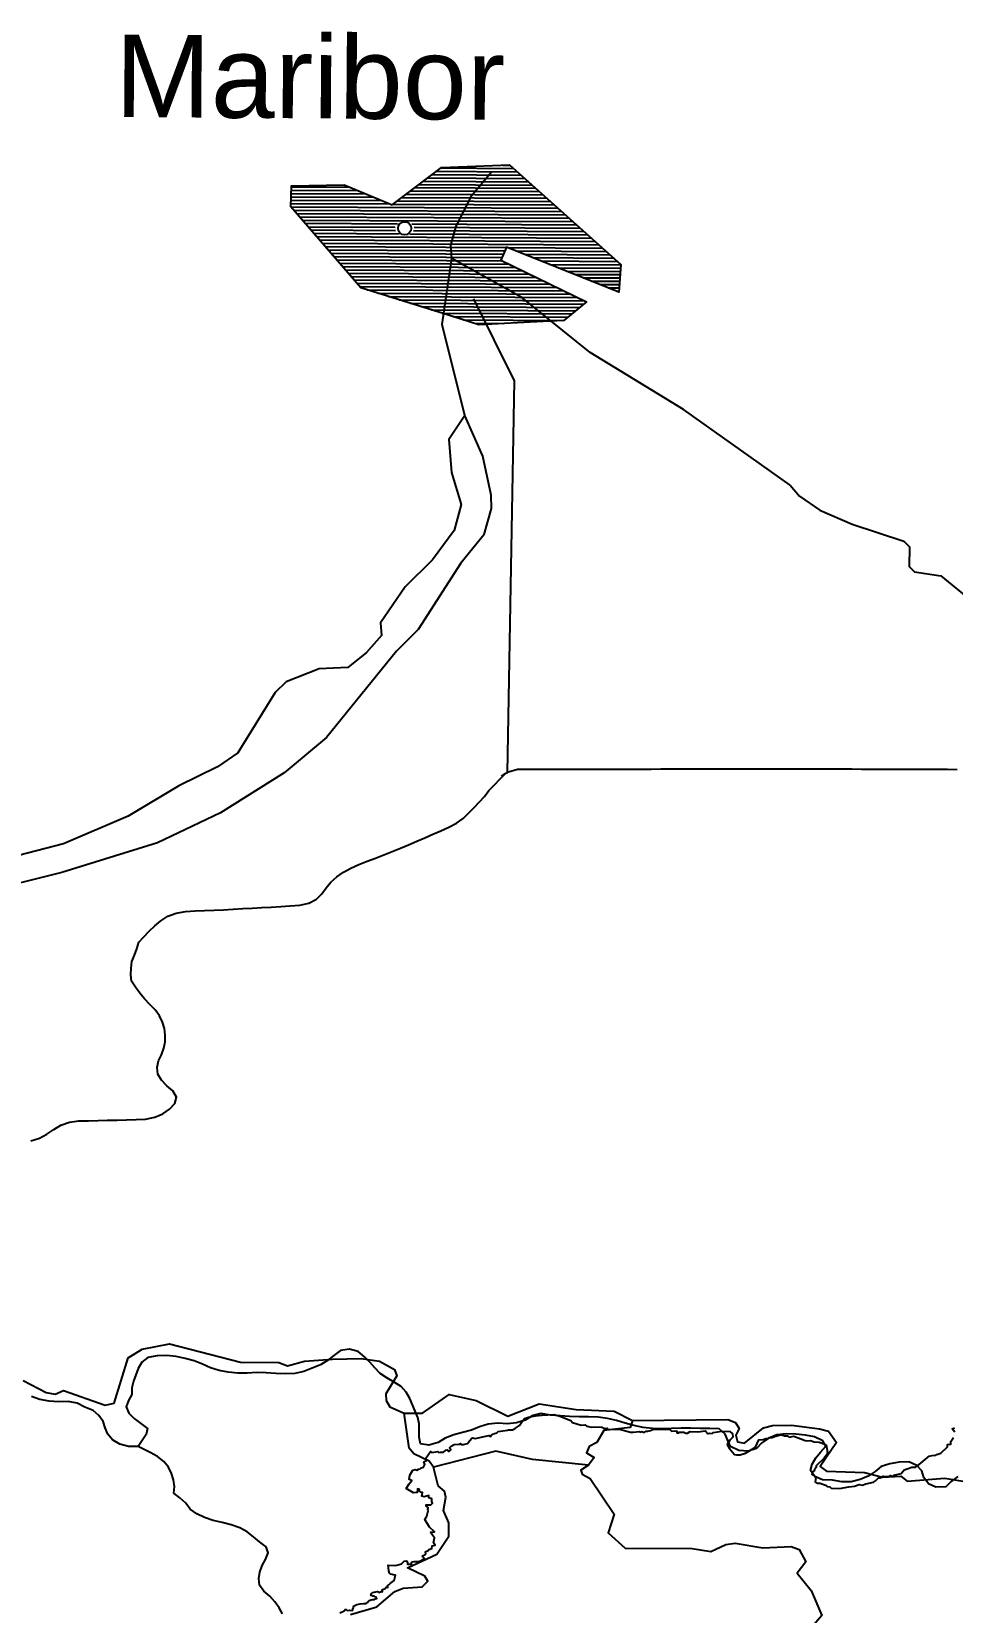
# Model space of a CAD drawing. Header units: metres. Extents: x 13.21 to 19.52, y 42.14 to 46.62.
# Drawn here: x 15.5378 to 15.7887, y 46.1734 to 46.6042 of the extents above; entities that cross this region are included whole.
import ezdxf

# ---------------------------------------------------------------- set-up
doc = ezdxf.new("R2010")
doc.units = ezdxf.units.M
doc.header["$MEASUREMENT"] = 0
for name, color, linetype in [('CESTE', 5, 'Continuous'), ('grad_ino', 252, 'Continuous'), ('hr', 9, 'Continuous'), ('naziv_ino', 252, 'Continuous'), ('PRUGE', 7, 'Continuous')]:
    doc.layers.add(name, color=color, linetype=linetype)
doc.styles.get("Standard").update_dxf_attribs({"font": 'arial.ttf'})

# ---------------------------------------------------------------- blocks, each defined once
blk = doc.blocks.new('*X65')
at = {"color": 0}
for p, q in [((15.64573, 46.56438), (15.6722, 46.56422)), ((15.6469, 46.56527), (15.67119, 46.56513)), ((15.64808, 46.56616), (15.67018, 46.56604)), ((15.64925, 46.56706), (15.66917, 46.56694)), ((15.6661, 46.56786), (15.66816, 46.56785)), ((15.60855, 46.56008), (15.62895, 46.55997)), ((15.60858, 46.56098), (15.62677, 46.56088)), ((15.60861, 46.56188), (15.62459, 46.5618)), ((15.63985, 46.55991), (15.67724, 46.5597)), ((15.64103, 46.56081), (15.67623, 46.5606)), ((15.6422, 46.5617), (15.67522, 46.56151)), ((15.64338, 46.56259), (15.67421, 46.56241)), ((15.64455, 46.56348), (15.67321, 46.56332)), ((15.60843, 46.55649), (15.68127, 46.55607)), ((15.60846, 46.55739), (15.63549, 46.55724)), ((15.60849, 46.55829), (15.63331, 46.55815)), ((15.60852, 46.55918), (15.63113, 46.55906)), ((15.60921, 46.55558), (15.68228, 46.55517)), ((15.63633, 46.55723), (15.68027, 46.55698)), ((15.6375, 46.55813), (15.67926, 46.55788)), ((15.63868, 46.55902), (15.67825, 46.55879)), ((15.61, 46.55468), (15.68329, 46.55426)), ((15.61078, 46.55377), (15.6843, 46.55336)), ((15.61156, 46.55287), (15.68531, 46.55245)), ((15.61235, 46.55197), (15.63756, 46.55183)), ((15.61313, 46.55106), (15.63691, 46.55093)), ((15.64142, 46.55181), (15.68632, 46.55154)), ((15.64205, 46.5509), (15.68733, 46.55064)), ((15.61391, 46.55016), (15.637, 46.55003)), ((15.6147, 46.54926), (15.63799, 46.54913)), ((15.61548, 46.54835), (15.69035, 46.54792)), ((15.61626, 46.54745), (15.69136, 46.54702)), ((15.61704, 46.54654), (15.69237, 46.54611)), ((15.64092, 46.54911), (15.68934, 46.54883)), ((15.64193, 46.55), (15.68833, 46.54973)), ((15.61783, 46.54564), (15.66722, 46.54536)), ((15.61861, 46.54474), (15.66683, 46.54446)), ((15.61939, 46.54383), (15.66644, 46.54357)), ((15.62018, 46.54293), (15.66606, 46.54267)), ((15.66761, 46.54536), (15.69338, 46.5452)), ((15.66989, 46.54445), (15.69438, 46.5443)), ((15.67217, 46.54353), (15.69539, 46.54339)), ((15.67444, 46.54262), (15.6964, 46.54249)), ((15.62096, 46.54202), (15.666, 46.54177)), ((15.62174, 46.54112), (15.66788, 46.54086)), ((15.62252, 46.54022), (15.66975, 46.53995)), ((15.62331, 46.53931), (15.67163, 46.53904)), ((15.62409, 46.53841), (15.67351, 46.53813)), ((15.67672, 46.54171), (15.69741, 46.54158)), ((15.67899, 46.54079), (15.69835, 46.54068)), ((15.68127, 46.53988), (15.69828, 46.53978)), ((15.68354, 46.53897), (15.69822, 46.53888)), ((15.68582, 46.53805), (15.69815, 46.53798)), ((15.62487, 46.5375), (15.67538, 46.53722)), ((15.62566, 46.5366), (15.67726, 46.5363)), ((15.62644, 46.5357), (15.67913, 46.53539)), ((15.62722, 46.53479), (15.68101, 46.53448)), ((15.62925, 46.53388), (15.68289, 46.53357)), ((15.68809, 46.53714), (15.69808, 46.53708)), ((15.69037, 46.53623), (15.69801, 46.53618)), ((15.69264, 46.53531), (15.69795, 46.53528)), ((15.69492, 46.5344), (15.69788, 46.53438)), ((15.69719, 46.53349), (15.69781, 46.53348)), ((15.63218, 46.53297), (15.68476, 46.53266)), ((15.6351, 46.53205), (15.68664, 46.53175)), ((15.63802, 46.53113), (15.68851, 46.53084)), ((15.64094, 46.53022), (15.68825, 46.52994)), ((15.64386, 46.5293), (15.68717, 46.52905)), ((15.64678, 46.52839), (15.68609, 46.52815)), ((15.64971, 46.52747), (15.68502, 46.52726)), ((15.65263, 46.52655), (15.68394, 46.52637)), ((15.65555, 46.52564), (15.68256, 46.52548)), ((15.65847, 46.52472), (15.66633, 46.52467))]:
    blk.add_line(p, q, dxfattribs=at)

msp = doc.modelspace()

# ---------------------------------------------------------------- linework, layer by layer
at = {"layer": 'CESTE'}
for points in [[(15.65238, 46.54238), (15.65207, 46.54594), (15.65356, 46.55122), (15.65791, 46.5597), (15.66311, 46.56605)], [(15.6559, 46.49955), (15.6497, 46.52436), (15.65238, 46.54238)], [(15.7445, 46.48065), (15.71544, 46.50125), (15.69002, 46.51672), (15.67145, 46.5318), (15.65238, 46.54238)], [(15.6559, 46.49955), (15.6515, 46.49308), (15.65227, 46.4841), (15.65487, 46.4753), (15.65297, 46.46826), (15.64711, 46.46024), (15.6396, 46.4529), (15.63294, 46.44312), (15.63314, 46.43962), (15.62913, 46.43501), (15.62401, 46.43095), (15.61621, 46.43057), (15.60723, 46.42705), (15.60422, 46.42413), (15.59404, 46.40763), (15.58851, 46.40382), (15.57791, 46.39863), (15.56419, 46.39044), (15.54653, 46.38286), (15.51733, 46.37529), (15.50378, 46.36999), (15.49774, 46.36665), (15.49665, 46.36319), (15.49444, 46.36114)], [(15.66113, 46.46719), (15.66314, 46.47425), (15.66305, 46.47784), (15.6608, 46.4885), (15.6559, 46.49955)], [(15.7445, 46.48065), (15.74707, 46.47758), (15.75257, 46.4738), (15.76142, 46.46998), (15.77552, 46.46532), (15.77707, 46.46382), (15.77699, 46.45843), (15.77842, 46.45696), (15.7856, 46.45589), (15.79401, 46.44895), (15.80048, 46.44591), (15.80373, 46.44316), (15.81289, 46.43975), (15.82421, 46.43235), (15.83166, 46.42288), (15.83502, 46.41609), (15.84153, 46.40849)], [(15.66113, 46.46719), (15.65478, 46.45933), (15.6432, 46.44127), (15.63726, 46.4354), (15.61823, 46.41186), (15.60661, 46.40217), (15.5893, 46.39127), (15.57215, 46.38314), (15.54608, 46.37501), (15.52162, 46.36895), (15.50415, 46.36115), (15.49484, 46.35589)], [(15.53557, 46.23663), (15.54184, 46.23332), (15.54423, 46.23284), (15.54649, 46.2339), (15.55786, 46.22984), (15.56034, 46.23045), (15.56412, 46.24279), (15.56792, 46.24509), (15.57539, 46.24659), (15.59479, 46.24157), (15.60518, 46.24149), (15.60755, 46.24061), (15.61216, 46.24182), (15.61983, 46.24239), (15.6276, 46.24261), (15.63266, 46.24184), (15.63676, 46.23957), (15.63733, 46.2379), (15.63436, 46.23292), (15.63447, 46.23112), (15.63542, 46.22941), (15.63937, 46.2277)], [(15.63937, 46.2277), (15.64434, 46.22771), (15.65164, 46.23281), (15.659, 46.23111), (15.66756, 46.22688), (15.6761, 46.23026), (15.68623, 46.22873), (15.69655, 46.22826), (15.70154, 46.22573)], [(15.64732, 46.21294), (15.64617, 46.21458), (15.64202, 46.21663), (15.6407, 46.21819), (15.63937, 46.2277)], [(15.70154, 46.22573), (15.70096, 46.22382), (15.69376, 46.22296), (15.69185, 46.21971), (15.68975, 46.21858), (15.68901, 46.21686), (15.69109, 46.21563), (15.68962, 46.21353)], [(15.70154, 46.22573), (15.72758, 46.22599), (15.72967, 46.22516), (15.73066, 46.22347), (15.72972, 46.22171), (15.73021, 46.21992), (15.73207, 46.21948), (15.73724, 46.22369), (15.73973, 46.22429), (15.7449, 46.22445), (15.75256, 46.22339), (15.75501, 46.22279), (15.75717, 46.21965), (15.75272, 46.21311), (15.75441, 46.21191), (15.76478, 46.2115), (15.7697, 46.21025), (15.7747, 46.21053), (15.77642, 46.20917), (15.78671, 46.20998), (15.79156, 46.20919)], [(15.68962, 46.21353), (15.67431, 46.2151), (15.66434, 46.21735), (15.64732, 46.21294)], [(15.62473, 46.17279), (15.63187, 46.17494), (15.63684, 46.17908), (15.63908, 46.18001), (15.64424, 46.18038), (15.64584, 46.1819), (15.64495, 46.18326), (15.64027, 46.18555), (15.64828, 46.18927), (15.65148, 46.19418), (15.6515, 46.19776), (15.6501, 46.2012), (15.65073, 46.20483), (15.65033, 46.20646), (15.64858, 46.20787), (15.64732, 46.21294)], [(15.68962, 46.21353), (15.68746, 46.21219), (15.68787, 46.21108), (15.69004, 46.20991), (15.69657, 46.20019), (15.69494, 46.19504), (15.69957, 46.19086), (15.71782, 46.19083), (15.72292, 46.18997), (15.727, 46.19191), (15.7295, 46.19227), (15.73707, 46.19096), (15.74481, 46.19139), (15.74694, 46.19053), (15.74877, 46.18713), (15.74648, 46.18405), (15.75022, 46.17932), (15.75314, 46.17254), (15.74924, 46.16803), (15.74871, 46.16277)]]:
    msp.add_lwpolyline(points, dxfattribs=at)
at = {"layer": 'grad_ino'}
msp.add_lwpolyline([(15.67721, 46.52521), (15.65967, 46.52434), (15.65289, 46.52647), (15.62755, 46.53442), (15.60843, 46.55648), (15.60862, 46.56218), (15.62301, 46.56246), (15.63604, 46.55701), (15.64948, 46.56723), (15.66807, 46.56793), (15.69835, 46.54073), (15.6978, 46.53324), (15.66727, 46.5455), (15.66573, 46.5419), (15.68903, 46.53059), (15.68288, 46.52549)], close=True, dxfattribs=at)
msp.add_circle((15.63948, 46.55061), 0.0018, dxfattribs=at)
at = {"layer": 'hr'}
for points in [[(15.62179, 46.17331), (15.62247, 46.17351), (15.62299, 46.17378), (15.62324, 46.17419), (15.62359, 46.17419), (15.62386, 46.17394), (15.62441, 46.17402), (15.62519, 46.17391), (15.62534, 46.17416), (15.62536, 46.17446), (15.62551, 46.17469), (15.62551, 46.17492), (15.62558, 46.17511), (15.62588, 46.17528), (15.62642, 46.17553), (15.62737, 46.17573), (15.62828, 46.17581), (15.62898, 46.17582), (15.62932, 46.17605), (15.62951, 46.17638), (15.62982, 46.1766), (15.63033, 46.1768), (15.63084, 46.17692), (15.63129, 46.17694), (15.6315, 46.17713), (15.63186, 46.17722), (15.63171, 46.17755), (15.63136, 46.17761), (15.63119, 46.17782), (15.63081, 46.17784), (15.6306, 46.1779), (15.63038, 46.17802), (15.6303, 46.17821), (15.63049, 46.17858), (15.63073, 46.17882), (15.63211, 46.17911), (15.63247, 46.17883), (15.63306, 46.17911), (15.63327, 46.17899), (15.63346, 46.17913), (15.63335, 46.17939), (15.63345, 46.17961), (15.63368, 46.17976), (15.63411, 46.17982), (15.63444, 46.18023), (15.63489, 46.18019), (15.63479, 46.18048), (15.63491, 46.18071), (15.63521, 46.18094), (15.6355, 46.18125), (15.63666, 46.18208), (15.63703, 46.18352), (15.63632, 46.18366), (15.63604, 46.18369), (15.63567, 46.18381), (15.63539, 46.18407), (15.63516, 46.1847), (15.63512, 46.18554), (15.63501, 46.18627), (15.6367, 46.18621), (15.63735, 46.1863), (15.63861, 46.18663), (15.63906, 46.18704), (15.63932, 46.18736), (15.63987, 46.18741), (15.64011, 46.18733), (15.64023, 46.18692), (15.64024, 46.18656), (15.64135, 46.18654), (15.64137, 46.187), (15.64166, 46.1872), (15.64209, 46.18727), (15.6426, 46.18729), (15.64311, 46.18726), (15.64389, 46.18744), (15.64485, 46.18812), (15.64445, 46.18855), (15.64436, 46.1888), (15.64509, 46.18914), (15.64527, 46.18936), (15.6452, 46.18971), (15.64527, 46.18996), (15.64556, 46.19012), (15.64588, 46.19023), (15.64606, 46.19051), (15.64687, 46.1908), (15.64696, 46.19152), (15.64784, 46.19175), (15.6473, 46.19239), (15.64758, 46.19367), (15.64706, 46.1944), (15.6465, 46.19529), (15.64759, 46.19538), (15.64623, 46.19662), (15.64502, 46.19869), (15.6454, 46.19942), (15.6455, 46.19962), (15.64592, 46.20104), (15.64576, 46.20153), (15.64591, 46.20202), (15.64532, 46.20235), (15.64539, 46.20275), (15.64665, 46.20275), (15.64707, 46.2032), (15.64693, 46.20364), (15.64685, 46.20432), (15.64611, 46.20462), (15.64606, 46.20523), (15.64482, 46.20492), (15.64416, 46.20503), (15.64437, 46.20607), (15.64391, 46.20615), (15.64345, 46.20652), (15.64354, 46.20685), (15.64298, 46.20704), (15.64286, 46.20608), (15.64188, 46.206), (15.63994, 46.2072), (15.64075, 46.20842), (15.64144, 46.20931), (15.64071, 46.20959), (15.6409, 46.21082), (15.64172, 46.21218), (15.64232, 46.21233), (15.64282, 46.21216), (15.64323, 46.21242), (15.6437, 46.21252), (15.64396, 46.21283), (15.6446, 46.21294), (15.64472, 46.21315), (15.64495, 46.21369), (15.6447, 46.21439), (15.64541, 46.21481), (15.64522, 46.21538), (15.64651, 46.21728), (15.64693, 46.21701), (15.64855, 46.21728), (15.64883, 46.21694), (15.64921, 46.21708), (15.65011, 46.21706), (15.65068, 46.21763), (15.65115, 46.21771), (15.65148, 46.21728), (15.65209, 46.21768), (15.65171, 46.21824), (15.65213, 46.21872), (15.65297, 46.21919), (15.65438, 46.21921), (15.65472, 46.21944), (15.65491, 46.21918), (15.65552, 46.21912), (15.65662, 46.2194), (15.65724, 46.22024), (15.65776, 46.22087), (15.65803, 46.22094), (15.65872, 46.22078), (15.66243, 46.22158), (15.66285, 46.2213), (15.66319, 46.22169), (15.66367, 46.22205), (15.6646, 46.22233), (15.66498, 46.22268), (15.66747, 46.22306), (15.6678, 46.22319), (15.66884, 46.22311), (15.66969, 46.22358), (15.6708, 46.22432), (15.67153, 46.22541), (15.67216, 46.22622), (15.67322, 46.22663), (15.67517, 46.22696), (15.67688, 46.22717), (15.67848, 46.22727), (15.68015, 46.2273), (15.68082, 46.22717), (15.68177, 46.22689), (15.68477, 46.22566), (15.68525, 46.22519), (15.68761, 46.22445), (15.68859, 46.22452), (15.68909, 46.22412), (15.6896, 46.22406), (15.69031, 46.22391), (15.69126, 46.22394), (15.6932, 46.22391), (15.69405, 46.22353), (15.69468, 46.22362), (15.69492, 46.22327), (15.69802, 46.22335), (15.70099, 46.22255), (15.70178, 46.22249), (15.70345, 46.22267), (15.70361, 46.22253), (15.7041, 46.22265), (15.70474, 46.22245), (15.70525, 46.22275), (15.7057, 46.22277), (15.70644, 46.22296), (15.70741, 46.22334), (15.71047, 46.22325), (15.71162, 46.22335), (15.71222, 46.2228), (15.71357, 46.22287), (15.71374, 46.22228), (15.71415, 46.22233), (15.71424, 46.22249), (15.71551, 46.22248), (15.71607, 46.22222), (15.71655, 46.22226), (15.71724, 46.22269), (15.71938, 46.22264), (15.72145, 46.22288), (15.72203, 46.22216), (15.72231, 46.22214), (15.72264, 46.22226), (15.72327, 46.22216), (15.72356, 46.22239), (15.72593, 46.22276), (15.72811, 46.22271), (15.72883, 46.22209), (15.72892, 46.22115), (15.72809, 46.22031), (15.72735, 46.21918), (15.72802, 46.21802), (15.72939, 46.2164), (15.72988, 46.21631), (15.73093, 46.21636), (15.7324, 46.21683), (15.73506, 46.2184), (15.73602, 46.2204), (15.7372, 46.22049), (15.73792, 46.2208), (15.73857, 46.2208), (15.73883, 46.22102), (15.73966, 46.22109), (15.74026, 46.22135), (15.74122, 46.22156), (15.74186, 46.22174), (15.74276, 46.22156), (15.74297, 46.22147), (15.74371, 46.2215), (15.7443, 46.22115), (15.74556, 46.22142), (15.74861, 46.2202), (15.74926, 46.22016), (15.75004, 46.2202), (15.75103, 46.21986), (15.75244, 46.21982), (15.75326, 46.2195), (15.75435, 46.21905), (15.75472, 46.2171), (15.7545, 46.21644), (15.7538, 46.21542), (15.75165, 46.21338), (15.75163, 46.21287), (15.75117, 46.21231), (15.75109, 46.2119), (15.7507, 46.2118), (15.75062, 46.21144), (15.75045, 46.21109), (15.751, 46.21079), (15.75151, 46.2102), (15.75133, 46.20895), (15.75202, 46.20859), (15.75271, 46.2086), (15.75418, 46.2081), (15.75463, 46.20774), (15.75537, 46.20764), (15.75568, 46.20725), (15.75801, 46.20719), (15.76055, 46.20762), (15.76203, 46.20778), (15.76331, 46.20822), (15.76418, 46.20808), (15.76514, 46.20846), (15.76725, 46.20884), (15.76776, 46.20926), (15.76854, 46.20999), (15.76901, 46.21005), (15.76936, 46.21012), (15.76989, 46.21052), (15.77029, 46.21043), (15.77072, 46.21047), (15.77151, 46.2104), (15.77188, 46.21073), (15.77248, 46.21056), (15.77281, 46.21077), (15.77479, 46.21122), (15.77558, 46.21227), (15.77642, 46.21252), (15.77764, 46.21295), (15.77872, 46.21296), (15.77971, 46.21372), (15.78241, 46.21598), (15.78324, 46.21619), (15.78424, 46.21627), (15.78448, 46.21646), (15.78562, 46.21681), (15.78742, 46.21849), (15.7874, 46.21914), (15.7883, 46.21925), (15.78834, 46.21996), (15.78901, 46.22106)], [(15.78942, 46.22255), (15.78867, 46.22342), (15.78926, 46.22372)]]:
    msp.add_lwpolyline(points, dxfattribs=at)
at = {"layer": 'PRUGE'}
for p, q in [((15.66585, 46.40132), (15.66708, 46.40214)), ((15.66708, 46.40214), (15.66753, 46.40234))]:
    msp.add_line(p, q, dxfattribs=at)
for points in [[(15.66753, 46.40234), (15.66944, 46.50903), (15.65831, 46.53141)], [(15.53759, 46.30192), (15.53997, 46.30265), (15.54201, 46.30375), (15.54393, 46.30498), (15.54584, 46.30621), (15.54818, 46.30697), (15.55073, 46.30733), (15.55073, 46.30733), (15.55334, 46.30733), (15.55593, 46.30747), (15.55853, 46.30756), (15.55853, 46.30756), (15.56112, 46.30754), (15.56371, 46.30764), (15.56632, 46.30775), (15.56891, 46.30782), (15.57142, 46.30832), (15.57363, 46.30924), (15.57543, 46.31056), (15.5769, 46.31212), (15.57729, 46.3138), (15.5763, 46.31553), (15.5747, 46.31694), (15.57321, 46.31842), (15.57226, 46.3201), (15.57205, 46.32188), (15.5724, 46.32367), (15.57321, 46.32538), (15.57386, 46.32713), (15.57424, 46.32891), (15.57426, 46.33071), (15.57404, 46.33251), (15.57352, 46.33427), (15.57268, 46.33597), (15.57148, 46.33757), (15.57009, 46.3391), (15.56861, 46.34058), (15.56734, 46.34214), (15.56615, 46.34375), (15.56509, 46.3454), (15.56485, 46.34718), (15.56493, 46.34899), (15.56518, 46.35078), (15.56585, 46.35251), (15.5665, 46.35426), (15.56705, 46.35602), (15.56838, 46.35755), (15.56991, 46.35902), (15.57145, 46.36047), (15.57304, 46.36191), (15.57494, 46.36311), (15.57726, 46.36396), (15.57978, 46.36439), (15.58237, 46.36461), (15.58497, 46.36472), (15.58757, 46.3648), (15.59016, 46.3649), (15.59276, 46.36504), (15.59535, 46.36519), (15.59794, 46.36533), (15.60053, 46.36548), (15.60313, 46.36564), (15.60571, 46.36581), (15.6083, 46.366), (15.61093, 46.36615), (15.61337, 46.36668), (15.6155, 46.36775), (15.6169, 46.36925), (15.61812, 46.37086), (15.61938, 46.37243), (15.62097, 46.37385), (15.62281, 46.37513), (15.62483, 46.37625), (15.62704, 46.3772), (15.62931, 46.3781), (15.63157, 46.37898), (15.63384, 46.37986), (15.63609, 46.38076), (15.63833, 46.38168), (15.64055, 46.38261), (15.64277, 46.38355), (15.64498, 46.3845), (15.64718, 46.38546), (15.64937, 46.38644), (15.65154, 46.38743), (15.65362, 46.38852), (15.65543, 46.3898), (15.65695, 46.39127), (15.65841, 46.39275), (15.65984, 46.39426), (15.66124, 46.39578), (15.66245, 46.39737), (15.66708, 46.40214)], [(15.66753, 46.40234), (15.66782, 46.40247), (15.67023, 46.40319), (15.67023, 46.40319), (15.67281, 46.40322), (15.67544, 46.40317), (15.67804, 46.40318), (15.68064, 46.40319), (15.68325, 46.4032), (15.68585, 46.4032), (15.68846, 46.40321), (15.69106, 46.40322), (15.69366, 46.40322), (15.69626, 46.40322), (15.69887, 46.40324), (15.70147, 46.40324), (15.70407, 46.40324), (15.70668, 46.40325), (15.70928, 46.40326), (15.71189, 46.40326), (15.71449, 46.40326), (15.7171, 46.40326), (15.7197, 46.40327), (15.7223, 46.40327), (15.72491, 46.40327), (15.72751, 46.40327), (15.73011, 46.40327), (15.73272, 46.40327), (15.73532, 46.40328), (15.73792, 46.40327), (15.74053, 46.40328), (15.74313, 46.40328), (15.74573, 46.40328), (15.74834, 46.40327), (15.75094, 46.40328), (15.75354, 46.40327), (15.75614, 46.40327), (15.75875, 46.40327), (15.76135, 46.40327), (15.76395, 46.40325), (15.76655, 46.40325), (15.76916, 46.40325), (15.77176, 46.40324), (15.77437, 46.40323), (15.77697, 46.40322), (15.77958, 46.40321), (15.78218, 46.4032), (15.78478, 46.40319), (15.78739, 46.40317), (15.78999, 46.40315)], [(15.79023, 46.21044), (15.7884, 46.20908), (15.78691, 46.20765), (15.78424, 46.20755), (15.78218, 46.20847), (15.78098, 46.21016), (15.78037, 46.21195), (15.77905, 46.21345), (15.77682, 46.2144), (15.77424, 46.21435), (15.77424, 46.21435), (15.77168, 46.2139), (15.76933, 46.21314), (15.76769, 46.21175), (15.76582, 46.2105), (15.76358, 46.20958), (15.76112, 46.20894), (15.7586, 46.20893), (15.75605, 46.2094), (15.75336, 46.2095), (15.75126, 46.21039), (15.75009, 46.21204), (15.75053, 46.21381), (15.75155, 46.21549), (15.75282, 46.21707), (15.75421, 46.21873), (15.75347, 46.22019), (15.75119, 46.22125), (15.74866, 46.22169), (15.74608, 46.222), (15.74349, 46.22207), (15.74349, 46.22207), (15.74089, 46.22179), (15.73868, 46.22092), (15.73683, 46.21963), (15.73538, 46.21807), (15.7331, 46.21735), (15.7305, 46.21754), (15.72828, 46.21859), (15.7275, 46.22024), (15.72682, 46.22201), (15.72517, 46.2234), (15.72263, 46.22349), (15.71999, 46.22349), (15.7174, 46.22361), (15.71481, 46.22358), (15.71481, 46.22358), (15.71221, 46.22349), (15.70962, 46.22338), (15.70703, 46.22349), (15.70448, 46.22379), (15.70197, 46.22429), (15.69958, 46.22498), (15.69719, 46.22568), (15.69475, 46.22628), (15.69218, 46.22656), (15.68959, 46.22667), (15.68699, 46.2267), (15.68441, 46.22681), (15.68183, 46.22697), (15.67924, 46.22718), (15.67662, 46.22759), (15.67662, 46.22759), (15.67438, 46.22704), (15.67235, 46.22582), (15.66999, 46.22502), (15.66747, 46.22481), (15.66486, 46.22492), (15.66486, 46.22492), (15.66227, 46.22469), (15.65991, 46.22401), (15.65768, 46.22307), (15.65525, 46.22242), (15.65285, 46.22174), (15.65055, 46.22092), (15.64858, 46.21969), (15.64611, 46.21898), (15.64384, 46.21929), (15.64342, 46.22114), (15.64345, 46.22297), (15.64347, 46.22476), (15.64303, 46.22654), (15.64235, 46.22828), (15.64158, 46.23), (15.64085, 46.23172), (15.63991, 46.23341), (15.63856, 46.23494), (15.63664, 46.23616), (15.63463, 46.23731), (15.63277, 46.23854), (15.63135, 46.24006), (15.62999, 46.24159), (15.62853, 46.24308), (15.62684, 46.24451), (15.62443, 46.24512), (15.62443, 46.24512), (15.62197, 46.24476), (15.62017, 46.24339), (15.61843, 46.24203), (15.61654, 46.24082), (15.61428, 46.23991), (15.61198, 46.23905), (15.60955, 46.23849), (15.60695, 46.2384), (15.60436, 46.23852), (15.60177, 46.23869), (15.59918, 46.23874), (15.59918, 46.23874), (15.59658, 46.23862), (15.594, 46.23859), (15.59142, 46.23885), (15.5889, 46.2393), (15.58654, 46.24003), (15.58441, 46.24107), (15.58211, 46.24191), (15.57972, 46.24261), (15.57725, 46.24317), (15.57467, 46.24339), (15.57467, 46.24339), (15.57206, 46.24329), (15.56948, 46.2429), (15.56784, 46.24161), (15.56686, 46.23989), (15.56628, 46.23813), (15.5656, 46.23638), (15.56515, 46.23462), (15.56517, 46.23281), (15.56423, 46.23113), (15.56361, 46.22944), (15.5643, 46.22767), (15.56576, 46.22621), (15.56759, 46.22487), (15.56942, 46.22352), (15.56908, 46.22191), (15.56688, 46.21859)], [(15.56688, 46.21859), (15.56425, 46.21862), (15.56186, 46.21921), (15.55989, 46.2204), (15.55857, 46.22197), (15.55785, 46.22368), (15.55735, 46.22545), (15.55617, 46.22706), (15.55459, 46.22843), (15.55232, 46.22929), (15.55027, 46.23038), (15.54776, 46.23086), (15.54776, 46.23086), (15.54517, 46.2308), (15.54259, 46.231), (15.54007, 46.23142), (15.5378, 46.23224)], [(15.60617, 46.17297), (15.60528, 46.17466), (15.6041, 46.17627), (15.60271, 46.17778), (15.60109, 46.17922), (15.59994, 46.18078), (15.59979, 46.1826), (15.60005, 46.18439), (15.60067, 46.18614), (15.60159, 46.18782), (15.60228, 46.18964), (15.60178, 46.19125), (15.5999, 46.1926), (15.59832, 46.19402), (15.59658, 46.19535), (15.59455, 46.19648), (15.59222, 46.19725), (15.58977, 46.19788), (15.58732, 46.19846), (15.58495, 46.19921), (15.58282, 46.20024), (15.58108, 46.20157), (15.57989, 46.20318), (15.57824, 46.20458), (15.57663, 46.20589), (15.57673, 46.2077), (15.57653, 46.20951), (15.57592, 46.21126), (15.5751, 46.21298), (15.57384, 46.21454), (15.57213, 46.21591), (15.57011, 46.21701), (15.56688, 46.21859)]]:
    msp.add_lwpolyline(points, dxfattribs=at)

# ---------------------------------------------------------------- block references
at = {"layer": 'grad_ino'}
msp.add_blockref('*X65', (0, 0), dxfattribs=at)

# ---------------------------------------------------------------- texts
at = {"layer": 'naziv_ino'}
msp.add_text('Maribor', height=0.022458, rotation=359.5891, dxfattribs=at).set_placement((15.56048, 46.58097))

doc.saveas('drawing.dxf')
